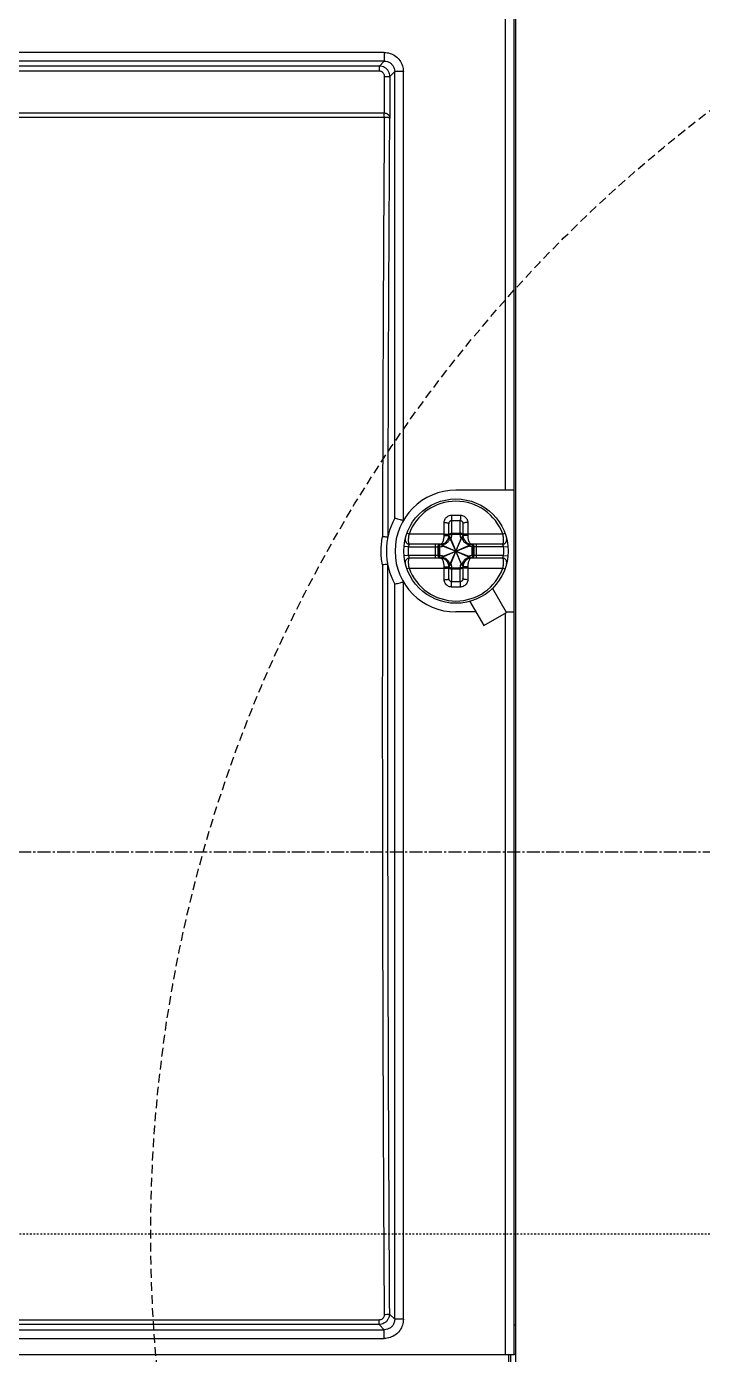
# Model space of a CAD drawing. Header units: millimetres. Extents: x -279 to 279, y -124 to 124.
# Drawn here: x -38.9 to 0, y -40.6 to 35.7 of the extents above; entities that cross this region are included whole.
import ezdxf

# ---------------------------------------------------------------- set-up
doc = ezdxf.new("R2010")
doc.units = ezdxf.units.MM
for name, pattern in [('AXES2', [1.125, 0.75, -0.125, 0.125, -0.125]), ('CENTER2', [1.125, 0.75, -0.125, 0.125, -0.125]), ('HIDDENX2', [0.75, 0.5, -0.25])]:
    doc.linetypes.add(name, pattern=pattern)
doc.layers.add('AXE', color=80, linetype='AXES2')

msp = doc.modelspace()

# ---------------------------------------------------------------- linework, layer by layer
for p, q in [((-10.724, -40.632), (-10.724, 48.022)), ((-10.824, -40.632), (-10.824, 45.567)), ((-11.324, 9.068), (-11.324, 40.168)), ((-18.296, 34.247), (-107.854, 34.247)), ((-18.294, 33.747), (-107.853, 33.747)), ((-18.294, 33.747), (-18.575, 33.466)), ((-18.294, 34.247), (-18.294, 33.747)), ((-18.575, 33.166), (-107.576, 33.166)), ((-18.575, 33.466), (-107.572, 33.466)), ((-18.575, 33.166), (-18.575, 33.466)), ((-18.275, 32.867), (-17.975, 32.867)), ((-18.275, 30.768), (-18.275, 32.867)), ((-17.694, 33.148), (-17.975, 32.867)), ((-17.975, 32.867), (-17.975, 30.468)), ((-17.195, 33.148), (-17.694, 33.148)), ((-17.694, 7.465), (-17.694, 33.148)), ((-17.195, 7.335), (-17.195, 33.145)), ((-108.155, 30.768), (-18.294, 30.768)), ((-18.294, 30.512), (-18.294, 30.768)), ((-18.294, 30.512), (-74.148, 30.512)), ((-17.995, 30.468), (-17.975, 30.468)), ((-10.824, 9.068), (-14.174, 9.068)), ((-17.695, 7.465), (-17.695, 7.464)), ((-14.574, 6.468), (-14.574, 7.141)), ((-14.424, 7.33), (-14.424, 6.598)), ((-13.924, 6.598), (-13.924, 7.33)), ((-13.774, 7.141), (-13.774, 6.468)), ((-16.87, 6.549), (-16.993, 6.594)), ((-14.852, 6.468), (-14.574, 6.468)), ((-14.54, 4.743), (-13.807, 6.393)), ((-13.807, 4.743), (-14.54, 6.393)), ((-14.467, 4.834), (-13.88, 6.301)), ((-13.88, 4.834), (-14.467, 6.301)), ((-13.924, 6.59), (-14.424, 6.59)), ((-14.424, 6.59), (-14.424, 6.528)), ((-13.923, 6.528), (-14.424, 6.528)), ((-13.924, 6.528), (-13.924, 6.59)), ((-13.495, 6.468), (-13.774, 6.468)), ((-11.478, 6.549), (-11.355, 6.594)), ((-16.912, 5.818), (-17.161, 5.841)), ((-16.912, 5.818), (-15.208, 5.818)), ((-15.074, 5.968), (-16.846, 5.968)), ((-15.342, 5.168), (-15.342, 5.968)), ((-15.197, 5.318), (-15.197, 5.818)), ((-15.113, 5.819), (-15.191, 5.819)), ((-15.191, 5.819), (-15.191, 5.317)), ((-15.113, 5.819), (-15.113, 5.317)), ((-14.999, 5.201), (-13.348, 5.935)), ((-14.999, 5.935), (-13.348, 5.201)), ((-14.907, 5.275), (-13.44, 5.861)), ((-14.907, 5.861), (-13.44, 5.275)), ((-11.501, 5.968), (-13.274, 5.968)), ((-13.156, 5.819), (-13.234, 5.819)), ((-13.234, 5.317), (-13.234, 5.819)), ((-13.156, 5.317), (-13.156, 5.819)), ((-13.15, 5.818), (-13.15, 5.318)), ((-11.435, 5.818), (-13.139, 5.818)), ((-13.005, 5.968), (-13.005, 5.168)), ((-11.435, 5.818), (-11.186, 5.841)), ((-16.912, 5.318), (-17.161, 5.295)), ((-16.87, 4.586), (-16.993, 4.542)), ((-15.208, 5.318), (-16.912, 5.318)), ((-15.074, 5.168), (-16.846, 5.168)), ((-15.191, 5.317), (-15.113, 5.317)), ((-14.852, 4.668), (-14.574, 4.668)), ((-14.574, 3.994), (-14.574, 4.668)), ((-14.424, 4.608), (-13.923, 4.608)), ((-14.424, 4.608), (-14.424, 4.545)), ((-13.924, 4.545), (-13.924, 4.608)), ((-13.495, 4.668), (-13.774, 4.668)), ((-13.774, 4.668), (-13.774, 3.994)), ((-11.501, 5.168), (-13.274, 5.168)), ((-13.234, 5.317), (-13.156, 5.317)), ((-11.435, 5.318), (-13.139, 5.318)), ((-11.478, 4.586), (-11.355, 4.542)), ((-11.435, 5.318), (-11.186, 5.295)), ((-14.424, 4.545), (-13.924, 4.545)), ((-14.424, 4.538), (-14.424, 3.806)), ((-13.924, 3.806), (-13.924, 4.538)), ((-17.695, 3.671), (-17.695, 3.671)), ((-17.694, -38.612), (-17.694, 3.671)), ((-17.195, -38.609), (-17.195, 3.801)), ((-11.274, 2.046), (-12.072, 3.428)), ((-13.371, 2.678), (-12.573, 1.296)), ((-13.019, 2.068), (-14.174, 2.068)), ((-12.573, 1.296), (-11.274, 2.046)), ((-11.324, -40.632), (-11.324, 2.017)), ((-11.287, 2.068), (-10.824, 2.068)), ((-18.596, -38.909), (-70.5, -38.909)), ((-18.596, -38.653), (-70.314, -38.653)), ((-18.596, -38.909), (-18.596, -38.653)), ((-18.596, -38.909), (-18.294, -39.211)), ((-17.999, -38.307), (-17.694, -38.612)), ((-17.195, -38.612), (-17.694, -38.612)), ((-10.824, -38.93), (-10.724, -38.93)), ((-107.853, -39.211), (-18.294, -39.211)), ((-107.853, -39.711), (-18.295, -39.711)), ((-115.324, -40.632), (-10.824, -40.632)), ((-11.124, -41.232), (-11.124, -40.632)), ((-11.024, -41.232), (-11.024, -40.632)), ((-10.724, -40.632), (-10.824, -40.632)), ((-10.724, -41.754), (-10.724, -40.632))]:
    msp.add_line(p, q)
at = {"color": 6, "linetype": 'CENTER2', "ltscale": 0.008}
msp.add_line((209.233, -33.719), (-212.949, -33.719), dxfattribs=at)
at = {"color": 3, "linetype": 'ByBlock', "lineweight": -2}
msp.add_lwpolyline([(-10.724, 98.281), (109.276, 98.281), (109.276, -96.719), (-10.724, -96.719)], close=True, dxfattribs=at)
for points in [[(-17.694, 7.465), (-17.695, 7.465), (-17.695, 7.465), (-17.695, 7.465), (-17.695, 7.465), (-17.695, 7.465), (-17.695, 7.465), (-17.695, 7.465), (-17.695, 7.465)], [(-18.096, 6.354), (-18.096, 6.354), (-18.096, 6.354), (-18.096, 6.354), (-18.096, 6.354), (-18.096, 6.354), (-18.096, 6.354), (-18.095, 6.354), (-18.095, 6.355), (-18.095, 6.355)], [(-17.694, 3.671), (-17.695, 3.671), (-17.695, 3.671), (-17.695, 3.671), (-17.695, 3.671), (-17.695, 3.671), (-17.695, 3.671), (-17.695, 3.671), (-17.695, 3.671)]]:
    msp.add_lwpolyline(points)
at = {"color": 4, "linetype": 'HIDDENX2'}
msp.add_circle((49.276, -33.719), 81, dxfattribs=at)
msp.add_circle((-14.174, 5.568), 3)
for centre, radius, start, end in [((-14.174, 5.568), 3.5, 90, -90), ((-14.174, 5.568), 2.869, 20.00374, 159.99626), ((-14.174, 5.568), 4, 151.69761, -151.69761), ((-16.846, 6.218), 0.25, 166.32798, -90), ((-15.074, 6.468), 0.5, -90, 0), ((-13.274, 6.468), 0.5, 180, -90), ((-11.501, 6.218), 0.25, -90, 13.67202), ((-14.174, 5.568), 2.75, 174.78409, -174.78409), ((-14.174, 5.568), 2.75, -5.21591, 5.21591), ((-16.846, 4.918), 0.25, 90, -166.32798), ((-14.174, 5.568), 2.869, -159.99626, -20.00374), ((-15.074, 4.668), 0.5, 0, 90), ((-13.274, 4.668), 0.5, 90, 180), ((-11.501, 4.918), 0.25, -13.67202, 90)]:
    msp.add_arc(centre, radius, start, end)
for points, knots in [([(-18.296, 34.247), (-18.183, 34.247), (-17.952, 34.211), (-17.638, 34.053), (-17.389, 33.803), (-17.23, 33.49), (-17.195, 33.259), (-17.195, 33.145)], [0, 0, 0, 0, 0.340671, 0.687476, 1.036008, 1.382788, 1.724145, 1.724145, 1.724145, 1.724145]), ([(-18.294, 33.747), (-18.232, 33.747), (-18.107, 33.728), (-17.936, 33.642), (-17.8, 33.506), (-17.714, 33.335), (-17.694, 33.209), (-17.694, 33.148)], [0, 0, 0, 0, 0.1847388, 0.3739134, 0.5640053, 0.7532752, 0.9383184, 0.9383184, 0.9383184, 0.9383184]), ([(-17.975, 32.867), (-17.975, 32.914), (-17.987, 33.014), (-18.043, 33.159), (-18.14, 33.29), (-18.27, 33.391), (-18.419, 33.453), (-18.524, 33.466), (-18.575, 33.466)], [0, 0, 0, 0, 0.142156, 0.2977724, 0.4607891, 0.6256137, 0.7868498, 0.9386372, 0.9386372, 0.9386372, 0.9386372]), ([(-18.275, 32.867), (-18.275, 32.89), (-18.281, 32.94), (-18.309, 33.013), (-18.357, 33.079), (-18.423, 33.129), (-18.497, 33.16), (-18.55, 33.166), (-18.575, 33.166)], [0, 0, 0, 0, 0.0711985, 0.1490767, 0.2305917, 0.3129727, 0.3935624, 0.4694722, 0.4694722, 0.4694722, 0.4694722]), ([(-18.288, 30.768), (-18.253, 30.768), (-18.186, 30.756), (-18.101, 30.71), (-18.035, 30.644), (-17.99, 30.562), (-17.977, 30.5), (-17.975, 30.468)], [0, 0, 0, 0, 0.1058897, 0.1979548, 0.2888815, 0.3803438, 0.4759372, 0.4759372, 0.4759372, 0.4759372]), ([(-18.145, 30.728), (-18.1, 30.702), (-18.022, 30.625), (-17.995, 30.52), (-17.995, 30.468)], [0, 0, 0, 0, 0.1552175, 0.3104991, 0.3104991, 0.3104991, 0.3104991]), ([(-18.294, 30.512), (-18.32, 26.506), (-18.363, 18.468), (-18.388, 10.429), (-18.396, 6.396)], [0, 0, 0, 0, 12.016972, 24.11603, 24.11603, 24.11603, 24.11603]), ([(-17.995, 30.468), (-17.999, 30.484), (-18.067, 30.493), (-18.156, 30.51), (-18.246, 30.512), (-18.294, 30.512)], [0, 0, 0, 0, 0.0492563, 0.1595612, 0.3059499, 0.3059499, 0.3059499, 0.3059499]), ([(-17.995, 30.468), (-18.012, 27.801), (-18.042, 22.454), (-18.076, 14.416), (-18.091, 9.045), (-18.096, 6.354)], [0, 0, 0, 0, 8.001775, 16.039848, 24.11434, 24.11434, 24.11434, 24.11434]), ([(-17.694, 7.465), (-17.679, 7.461), (-17.627, 7.448), (-17.521, 7.421), (-17.37, 7.382), (-17.256, 7.351), (-17.195, 7.335)], [0, 0, 0, 0, 0.0469811, 0.1622253, 0.3268584, 0.5162976, 0.5162976, 0.5162976, 0.5162976]), ([(-14.852, 7.21), (-14.852, 7.246), (-14.842, 7.32), (-14.799, 7.422), (-14.731, 7.51), (-14.643, 7.578), (-14.542, 7.62), (-14.47, 7.631), (-14.434, 7.632)], [0, 0, 0, 0, 0.1098057, 0.2199669, 0.3301188, 0.4394918, 0.54796, 0.6552349, 0.6552349, 0.6552349, 0.6552349]), ([(-14.852, 6.549), (-14.852, 6.617), (-14.852, 6.758), (-14.852, 6.978), (-14.852, 7.13), (-14.852, 7.21)], [0, 0, 0, 0, 0.2031864, 0.4228029, 0.6601804, 0.6601804, 0.6601804, 0.6601804]), ([(-14.852, 7.21), (-14.824, 7.21), (-14.77, 7.21), (-14.695, 7.202), (-14.634, 7.187), (-14.592, 7.171), (-14.574, 7.15), (-14.574, 7.141)], [0, 0, 0, 0, 0.0836628, 0.1615778, 0.2259129, 0.271165, 0.2978123, 0.2978123, 0.2978123, 0.2978123]), ([(-14.574, 7.141), (-14.574, 7.157), (-14.57, 7.189), (-14.555, 7.234), (-14.531, 7.273), (-14.499, 7.303), (-14.463, 7.323), (-14.437, 7.329), (-14.424, 7.33)], [0, 0, 0, 0, 0.0478248, 0.0950374, 0.140642, 0.1838674, 0.2247332, 0.2637193, 0.2637193, 0.2637193, 0.2637193]), ([(-14.434, 7.632), (-14.376, 7.633), (-14.26, 7.635), (-14.087, 7.635), (-13.971, 7.633), (-13.913, 7.632)], [0, 0, 0, 0, 0.1736504, 0.3480313, 0.5216824, 0.5216824, 0.5216824, 0.5216824]), ([(-14.434, 7.632), (-14.434, 7.604), (-14.433, 7.546), (-14.431, 7.464), (-14.428, 7.392), (-14.425, 7.348), (-14.424, 7.33)], [0, 0, 0, 0, 0.0855535, 0.1711448, 0.2464505, 0.3023986, 0.3023986, 0.3023986, 0.3023986]), ([(-14.424, 7.33), (-14.368, 7.331), (-14.257, 7.333), (-14.09, 7.333), (-13.979, 7.331), (-13.924, 7.33)], [0, 0, 0, 0, 0.1664766, 0.3334814, 0.5000358, 0.5000358, 0.5000358, 0.5000358]), ([(-13.913, 7.632), (-13.913, 7.604), (-13.914, 7.546), (-13.916, 7.464), (-13.919, 7.392), (-13.922, 7.348), (-13.924, 7.33)], [0, 0, 0, 0, 0.0855532, 0.1711444, 0.2464499, 0.3023976, 0.3023976, 0.3023976, 0.3023976]), ([(-13.924, 7.33), (-13.911, 7.329), (-13.884, 7.323), (-13.848, 7.303), (-13.816, 7.273), (-13.792, 7.234), (-13.777, 7.189), (-13.774, 7.157), (-13.774, 7.141)], [0, 0, 0, 0, 0.0389363, 0.079745, 0.1230044, 0.1686166, 0.2158708, 0.2637194, 0.2637194, 0.2637194, 0.2637194]), ([(-13.913, 7.632), (-13.877, 7.631), (-13.805, 7.62), (-13.704, 7.578), (-13.617, 7.51), (-13.549, 7.422), (-13.505, 7.32), (-13.495, 7.246), (-13.495, 7.21)], [0, 0, 0, 0, 0.1071405, 0.2154647, 0.3249364, 0.4351139, 0.5453754, 0.6552346, 0.6552346, 0.6552346, 0.6552346]), ([(-13.495, 7.21), (-13.523, 7.21), (-13.577, 7.21), (-13.652, 7.202), (-13.713, 7.187), (-13.755, 7.171), (-13.774, 7.15), (-13.774, 7.141)], [0, 0, 0, 0, 0.0836627, 0.1615774, 0.2259123, 0.2711642, 0.2978116, 0.2978116, 0.2978116, 0.2978116]), ([(-13.495, 7.21), (-13.495, 7.13), (-13.495, 6.978), (-13.495, 6.758), (-13.495, 6.617), (-13.495, 6.549)], [0, 0, 0, 0, 0.2381418, 0.4575888, 0.6601804, 0.6601804, 0.6601804, 0.6601804]), ([(-18.399, 4.782), (-18.449, 5.048), (-18.499, 5.589), (-18.447, 6.131), (-18.396, 6.396)], [0, 0, 0, 0, 0.809574, 1.620943, 1.620943, 1.620943, 1.620943]), ([(-18.096, 6.354), (-18.106, 6.365), (-18.167, 6.362), (-18.259, 6.386), (-18.347, 6.391), (-18.396, 6.396)], [0, 0, 0, 0, 0.0458528, 0.1561509, 0.3029327, 0.3029327, 0.3029327, 0.3029327]), ([(-16.87, 6.549), (-16.879, 6.509), (-16.894, 6.429), (-16.909, 6.311), (-16.915, 6.202), (-16.912, 6.108), (-16.899, 6.036), (-16.882, 5.986), (-16.856, 5.968), (-16.846, 5.968)], [0, 0, 0, 0, 0.1235728, 0.2445592, 0.3560264, 0.4513325, 0.5252916, 0.5755898, 0.6074797, 0.6074797, 0.6074797, 0.6074797]), ([(-14.852, 6.549), (-14.927, 6.549), (-15.082, 6.549), (-15.322, 6.549), (-15.582, 6.549), (-15.867, 6.549), (-16.179, 6.549), (-16.516, 6.549), (-16.749, 6.549), (-16.87, 6.549)], [0, 0, 0, 0, 0.226677, 0.462883, 0.720889, 1.006032, 1.318365, 1.65611, 2.01782, 2.01782, 2.01782, 2.01782]), ([(-15.074, 5.968), (-15.056, 5.968), (-15.017, 5.981), (-14.969, 6.026), (-14.928, 6.092), (-14.894, 6.174), (-14.87, 6.267), (-14.855, 6.366), (-14.852, 6.434), (-14.852, 6.468)], [0, 0, 0, 0, 0.0524925, 0.117083, 0.1951302, 0.2843041, 0.3811799, 0.4817579, 0.5846488, 0.5846488, 0.5846488, 0.5846488]), ([(-14.544, 6.393), (-14.542, 6.362), (-14.545, 6.302), (-14.569, 6.219), (-14.604, 6.149), (-14.645, 6.092), (-14.689, 6.047), (-14.734, 6.012), (-14.779, 5.986), (-14.821, 5.966), (-14.864, 5.952), (-14.907, 5.942), (-14.952, 5.937), (-14.983, 5.937), (-14.999, 5.938)], [0, 0, 0, 0, 0.0938287, 0.1793635, 0.2565216, 0.3261378, 0.3893163, 0.4459716, 0.4967598, 0.5432983, 0.5873596, 0.6307739, 0.6753898, 0.7230868, 0.7230868, 0.7230868, 0.7230868]), ([(-14.852, 6.549), (-14.824, 6.55), (-14.77, 6.549), (-14.696, 6.545), (-14.634, 6.536), (-14.597, 6.528), (-14.574, 6.515), (-14.574, 6.509)], [0, 0, 0, 0, 0.0836565, 0.1612525, 0.224407, 0.2666916, 0.2861967, 0.2861967, 0.2861967, 0.2861967]), ([(-14.852, 6.468), (-14.852, 6.482), (-14.852, 6.509), (-14.852, 6.536), (-14.852, 6.549)], [0, 0, 0, 0, 0.04087318, 0.081449, 0.081449, 0.081449, 0.081449]), ([(-14.543, 6.393), (-14.55, 6.393), (-14.561, 6.392), (-14.574, 6.39), (-14.58, 6.385), (-14.581, 6.383)], [0, 0, 0, 0, 0.01982656, 0.03310502, 0.0405854, 0.0405854, 0.0405854, 0.0405854]), ([(-14.574, 6.462), (-14.573, 6.47), (-14.569, 6.48), (-14.562, 6.487), (-14.56, 6.489)], [0, 0, 0, 0, 0.02191237, 0.03052101, 0.03052101, 0.03052101, 0.03052101]), ([(-14.572, 6.485), (-14.57, 6.496), (-14.565, 6.513), (-14.557, 6.528), (-14.553, 6.533)], [0, 0, 0, 0, 0.03428379, 0.05182174, 0.05182174, 0.05182174, 0.05182174]), ([(-14.57, 6.489), (-14.569, 6.493), (-14.566, 6.502), (-14.562, 6.51), (-14.56, 6.514)], [0, 0, 0, 0, 0.01378514, 0.02765049, 0.02765049, 0.02765049, 0.02765049]), ([(-14.553, 6.533), (-14.547, 6.543), (-14.526, 6.566), (-14.481, 6.591), (-14.443, 6.598), (-14.424, 6.598)], [0, 0, 0, 0, 0.0359462, 0.0921698, 0.1504178, 0.1504178, 0.1504178, 0.1504178]), ([(-14.553, 6.526), (-14.551, 6.53), (-14.539, 6.546), (-14.512, 6.568), (-14.47, 6.586), (-14.439, 6.591), (-14.424, 6.59)], [0, 0, 0, 0, 0.0142204, 0.0579784, 0.1035325, 0.1499962, 0.1499962, 0.1499962, 0.1499962]), ([(-14.553, 6.496), (-14.551, 6.498), (-14.538, 6.506), (-14.51, 6.518), (-14.469, 6.526), (-14.439, 6.528), (-14.424, 6.528)], [0, 0, 0, 0, 0.0103374, 0.0465112, 0.0892018, 0.1354947, 0.1354947, 0.1354947, 0.1354947]), ([(-14.467, 6.301), (-14.471, 6.311), (-14.479, 6.33), (-14.493, 6.354), (-14.508, 6.373), (-14.523, 6.387), (-14.535, 6.392), (-14.54, 6.393)], [0, 0, 0, 0, 0.0317573, 0.0600928, 0.0842418, 0.1044154, 0.1210995, 0.1210995, 0.1210995, 0.1210995]), ([(-14.424, 6.528), (-14.424, 6.502), (-14.428, 6.45), (-14.442, 6.374), (-14.458, 6.325), (-14.467, 6.301)], [0, 0, 0, 0, 0.0774682, 0.154588, 0.2314006, 0.2314006, 0.2314006, 0.2314006]), ([(-14.424, 6.598), (-14.424, 6.597), (-14.424, 6.594), (-14.424, 6.592), (-14.424, 6.59)], [0, 0, 0, 0, 0.003688552, 0.007377923, 0.007377923, 0.007377923, 0.007377923]), ([(-13.924, 6.59), (-13.924, 6.592), (-13.924, 6.594), (-13.924, 6.597), (-13.924, 6.598)], [0, 0, 0, 0, 0.003689407, 0.007377939, 0.007377939, 0.007377939, 0.007377939]), ([(-13.794, 6.533), (-13.8, 6.543), (-13.821, 6.566), (-13.866, 6.591), (-13.904, 6.598), (-13.924, 6.598)], [0, 0, 0, 0, 0.0359462, 0.0921698, 0.1504178, 0.1504178, 0.1504178, 0.1504178]), ([(-13.794, 6.527), (-13.797, 6.531), (-13.808, 6.546), (-13.835, 6.568), (-13.877, 6.586), (-13.908, 6.591), (-13.924, 6.59)], [0, 0, 0, 0, 0.0141573, 0.0577532, 0.1031411, 0.1496209, 0.1496209, 0.1496209, 0.1496209]), ([(-13.794, 6.495), (-13.796, 6.497), (-13.809, 6.506), (-13.837, 6.518), (-13.878, 6.526), (-13.908, 6.527), (-13.924, 6.528)], [0, 0, 0, 0, 0.0103421, 0.046671, 0.0894882, 0.1357595, 0.1357595, 0.1357595, 0.1357595]), ([(-13.88, 6.301), (-13.889, 6.325), (-13.905, 6.374), (-13.92, 6.45), (-13.923, 6.502), (-13.923, 6.528)], [0, 0, 0, 0, 0.076826, 0.1539298, 0.2313993, 0.2313993, 0.2313993, 0.2313993]), ([(-13.807, 6.393), (-13.812, 6.392), (-13.824, 6.387), (-13.839, 6.373), (-13.854, 6.354), (-13.868, 6.33), (-13.876, 6.311), (-13.88, 6.301)], [0, 0, 0, 0, 0.0166543, 0.0368369, 0.0609853, 0.0893813, 0.1210997, 0.1210997, 0.1210997, 0.1210997]), ([(-13.348, 5.938), (-13.379, 5.937), (-13.439, 5.94), (-13.521, 5.963), (-13.591, 5.997), (-13.648, 6.038), (-13.693, 6.082), (-13.728, 6.127), (-13.755, 6.171), (-13.775, 6.214), (-13.789, 6.257), (-13.799, 6.301), (-13.804, 6.346), (-13.804, 6.377), (-13.803, 6.393)], [0, 0, 0, 0, 0.09286, 0.1779133, 0.2548012, 0.3242883, 0.3874546, 0.4441567, 0.4950951, 0.5418647, 0.5862252, 0.629993, 0.6749988, 0.7231162, 0.7231162, 0.7231162, 0.7231162]), ([(-13.766, 6.383), (-13.767, 6.385), (-13.773, 6.39), (-13.786, 6.392), (-13.797, 6.393), (-13.803, 6.393)], [0, 0, 0, 0, 0.00743743, 0.02062358, 0.04002973, 0.04002973, 0.04002973, 0.04002973]), ([(-13.775, 6.485), (-13.777, 6.496), (-13.782, 6.513), (-13.79, 6.528), (-13.794, 6.533)], [0, 0, 0, 0, 0.03428379, 0.05182174, 0.05182174, 0.05182174, 0.05182174]), ([(-13.777, 6.489), (-13.778, 6.493), (-13.781, 6.502), (-13.785, 6.511), (-13.787, 6.515)], [0, 0, 0, 0, 0.01365938, 0.02745435, 0.02745435, 0.02745435, 0.02745435]), ([(-13.774, 6.462), (-13.774, 6.47), (-13.778, 6.48), (-13.784, 6.487), (-13.786, 6.489)], [0, 0, 0, 0, 0.0217285, 0.03022503, 0.03022503, 0.03022503, 0.03022503]), ([(-13.495, 6.549), (-13.523, 6.55), (-13.577, 6.549), (-13.651, 6.545), (-13.714, 6.536), (-13.751, 6.528), (-13.774, 6.515), (-13.774, 6.509)], [0, 0, 0, 0, 0.0836553, 0.1612503, 0.2244043, 0.2666891, 0.2861948, 0.2861948, 0.2861948, 0.2861948]), ([(-13.495, 6.549), (-13.495, 6.536), (-13.495, 6.509), (-13.495, 6.482), (-13.495, 6.468)], [0, 0, 0, 0, 0.04057582, 0.081449, 0.081449, 0.081449, 0.081449]), ([(-11.478, 6.549), (-11.583, 6.549), (-11.789, 6.549), (-12.089, 6.549), (-12.369, 6.549), (-12.631, 6.549), (-12.872, 6.549), (-13.093, 6.549), (-13.299, 6.549), (-13.431, 6.549), (-13.495, 6.549)], [0, 0, 0, 0, 0.317355, 0.617063, 0.898371, 1.160025, 1.401105, 1.621632, 1.824629, 2.01782, 2.01782, 2.01782, 2.01782]), ([(-13.495, 6.468), (-13.495, 6.434), (-13.492, 6.366), (-13.477, 6.267), (-13.453, 6.174), (-13.42, 6.092), (-13.378, 6.026), (-13.33, 5.981), (-13.291, 5.968), (-13.274, 5.968)], [0, 0, 0, 0, 0.1028909, 0.2034689, 0.3003448, 0.3895186, 0.4675659, 0.5321559, 0.5846489, 0.5846489, 0.5846489, 0.5846489]), ([(-11.501, 5.968), (-11.491, 5.968), (-11.465, 5.986), (-11.448, 6.036), (-11.436, 6.108), (-11.433, 6.202), (-11.438, 6.311), (-11.453, 6.429), (-11.469, 6.509), (-11.478, 6.549)], [0, 0, 0, 0, 0.0318858, 0.0821635, 0.1560971, 0.2514174, 0.3629358, 0.4839241, 0.6074801, 0.6074801, 0.6074801, 0.6074801]), ([(-16.846, 5.968), (-16.846, 5.967), (-16.848, 5.964), (-16.851, 5.959), (-16.856, 5.951), (-16.863, 5.94), (-16.871, 5.925), (-16.881, 5.905), (-16.892, 5.88), (-16.903, 5.851), (-16.909, 5.829), (-16.912, 5.818)], [0, 0, 0, 0, 0.0039486, 0.0094157, 0.0182851, 0.0310674, 0.0483578, 0.0705441, 0.0977069, 0.1294594, 0.1648516, 0.1648516, 0.1648516, 0.1648516]), ([(-15.208, 5.818), (-15.208, 5.837), (-15.201, 5.876), (-15.172, 5.926), (-15.127, 5.96), (-15.091, 5.968), (-15.074, 5.968)], [0, 0, 0, 0, 0.0583066, 0.1150187, 0.169396, 0.2220596, 0.2220596, 0.2220596, 0.2220596]), ([(-15.208, 5.818), (-15.206, 5.818), (-15.202, 5.818), (-15.199, 5.818), (-15.197, 5.818)], [0, 0, 0, 0, 0.0059425, 0.01055146, 0.01055146, 0.01055146, 0.01055146]), ([(-15.197, 5.818), (-15.197, 5.837), (-15.19, 5.876), (-15.163, 5.92), (-15.138, 5.94), (-15.128, 5.947)], [0, 0, 0, 0, 0.057279, 0.1140206, 0.1515661, 0.1515661, 0.1515661, 0.1515661]), ([(-15.197, 5.818), (-15.196, 5.818), (-15.194, 5.818), (-15.192, 5.818), (-15.191, 5.819)], [0, 0, 0, 0, 0.003170856, 0.006342518, 0.006342518, 0.006342518, 0.006342518]), ([(-15.191, 5.819), (-15.191, 5.834), (-15.187, 5.864), (-15.167, 5.906), (-15.143, 5.932), (-15.126, 5.944), (-15.122, 5.947)], [0, 0, 0, 0, 0.045733, 0.0912046, 0.1362217, 0.1511912, 0.1511912, 0.1511912, 0.1511912]), ([(-15.128, 5.947), (-15.123, 5.95), (-15.105, 5.959), (-15.086, 5.965), (-15.073, 5.967)], [0, 0, 0, 0, 0.01869932, 0.05823713, 0.05823713, 0.05823713, 0.05823713]), ([(-15.122, 5.947), (-15.114, 5.952), (-15.096, 5.961), (-15.077, 5.966), (-15.067, 5.967)], [0, 0, 0, 0, 0.02967942, 0.05925893, 0.05925893, 0.05925893, 0.05925893]), ([(-15.113, 5.819), (-15.114, 5.834), (-15.113, 5.863), (-15.105, 5.904), (-15.093, 5.937), (-15.077, 5.959), (-15.064, 5.966), (-15.059, 5.967)], [0, 0, 0, 0, 0.0458114, 0.0879665, 0.1236543, 0.1515153, 0.1664746, 0.1664746, 0.1664746, 0.1664746]), ([(-15.113, 5.819), (-15.09, 5.82), (-15.043, 5.824), (-14.974, 5.838), (-14.929, 5.853), (-14.907, 5.861)], [0, 0, 0, 0, 0.0707814, 0.1412402, 0.2113736, 0.2113736, 0.2113736, 0.2113736]), ([(-14.999, 5.938), (-14.999, 5.944), (-14.998, 5.956), (-14.995, 5.968), (-14.991, 5.975), (-14.988, 5.975)], [0, 0, 0, 0, 0.01950644, 0.03272134, 0.04016497, 0.04016497, 0.04016497, 0.04016497]), ([(-14.999, 5.935), (-14.998, 5.929), (-14.993, 5.917), (-14.979, 5.902), (-14.959, 5.887), (-14.935, 5.873), (-14.917, 5.865), (-14.907, 5.861)], [0, 0, 0, 0, 0.0167142, 0.0370614, 0.0611929, 0.089436, 0.1210992, 0.1210992, 0.1210992, 0.1210992]), ([(-13.44, 5.861), (-13.43, 5.865), (-13.412, 5.873), (-13.388, 5.888), (-13.368, 5.902), (-13.354, 5.918), (-13.349, 5.929), (-13.348, 5.935)], [0, 0, 0, 0, 0.0317324, 0.0600985, 0.0842445, 0.1044157, 0.1210998, 0.1210998, 0.1210998, 0.1210998]), ([(-13.234, 5.819), (-13.257, 5.82), (-13.304, 5.824), (-13.374, 5.838), (-13.418, 5.853), (-13.44, 5.861)], [0, 0, 0, 0, 0.0707729, 0.1411727, 0.2113666, 0.2113666, 0.2113666, 0.2113666]), ([(-13.359, 5.975), (-13.356, 5.975), (-13.352, 5.968), (-13.349, 5.956), (-13.349, 5.945), (-13.348, 5.938)], [0, 0, 0, 0, 0.00743598, 0.02059398, 0.04016598, 0.04016598, 0.04016598, 0.04016598]), ([(-13.295, 5.968), (-13.287, 5.968), (-13.278, 5.963), (-13.27, 5.957), (-13.268, 5.955)], [0, 0, 0, 0, 0.02169078, 0.03019587, 0.03019587, 0.03019587, 0.03019587]), ([(-13.274, 5.968), (-13.256, 5.968), (-13.22, 5.96), (-13.175, 5.926), (-13.146, 5.876), (-13.139, 5.837), (-13.139, 5.818)], [0, 0, 0, 0, 0.0526637, 0.1070409, 0.163753, 0.2220596, 0.2220596, 0.2220596, 0.2220596]), ([(-13.262, 5.947), (-13.26, 5.945), (-13.252, 5.932), (-13.242, 5.904), (-13.234, 5.863), (-13.233, 5.834), (-13.234, 5.819)], [0, 0, 0, 0, 0.0102006, 0.0458885, 0.0880436, 0.133855, 0.133855, 0.133855, 0.133855]), ([(-13.253, 5.962), (-13.247, 5.96), (-13.236, 5.956), (-13.225, 5.95), (-13.219, 5.947)], [0, 0, 0, 0, 0.01863896, 0.03733829, 0.03733829, 0.03733829, 0.03733829]), ([(-13.225, 5.947), (-13.221, 5.944), (-13.204, 5.932), (-13.18, 5.906), (-13.161, 5.864), (-13.156, 5.834), (-13.156, 5.819)], [0, 0, 0, 0, 0.0149696, 0.0599866, 0.1054583, 0.1511912, 0.1511912, 0.1511912, 0.1511912]), ([(-13.219, 5.947), (-13.209, 5.94), (-13.184, 5.92), (-13.157, 5.876), (-13.15, 5.837), (-13.15, 5.818)], [0, 0, 0, 0, 0.0375455, 0.094287, 0.1515661, 0.1515661, 0.1515661, 0.1515661]), ([(-13.15, 5.818), (-13.151, 5.818), (-13.153, 5.818), (-13.155, 5.818), (-13.156, 5.819)], [0, 0, 0, 0, 0.003170864, 0.006342517, 0.006342517, 0.006342517, 0.006342517]), ([(-13.139, 5.818), (-13.141, 5.818), (-13.145, 5.818), (-13.148, 5.818), (-13.15, 5.818)], [0, 0, 0, 0, 0.00592009, 0.01055163, 0.01055163, 0.01055163, 0.01055163]), ([(-11.435, 5.818), (-11.438, 5.829), (-11.444, 5.851), (-11.455, 5.88), (-11.466, 5.905), (-11.476, 5.925), (-11.484, 5.94), (-11.491, 5.951), (-11.496, 5.959), (-11.499, 5.964), (-11.501, 5.967), (-11.501, 5.968)], [0, 0, 0, 0, 0.0352605, 0.0669405, 0.0940745, 0.116274, 0.1336148, 0.1464625, 0.155371, 0.16099, 0.1648517, 0.1648517, 0.1648517, 0.1648517]), ([(-18.399, 4.782), (-18.405, 1.174), (-18.409, -6.039), (-18.395, -16.846), (-18.359, -27.616), (-18.321, -34.78), (-18.298, -38.351)], [0, 0, 0, 0, 10.824513, 21.640933, 32.420367, 43.133208, 43.133208, 43.133208, 43.133208]), ([(-18.099, 4.798), (-18.102, 4.812), (-18.178, 4.783), (-18.256, 4.8), (-18.349, 4.785), (-18.399, 4.78)], [0, 0, 0, 0, 0.0431041, 0.151609, 0.3004634, 0.3004634, 0.3004634, 0.3004634]), ([(-18.099, 4.798), (-18.105, 1.193), (-18.11, -6.016), (-18.095, -16.815), (-18.06, -27.578), (-18.021, -34.738), (-17.999, -38.307)], [0, 0, 0, 0, 10.815967, 21.625792, 32.397815, 43.105804, 43.105804, 43.105804, 43.105804]), ([(-16.846, 5.168), (-16.856, 5.168), (-16.882, 5.15), (-16.899, 5.1), (-16.912, 5.028), (-16.915, 4.934), (-16.909, 4.825), (-16.894, 4.707), (-16.879, 4.627), (-16.87, 4.586)], [0, 0, 0, 0, 0.0318858, 0.0821635, 0.1560971, 0.2514174, 0.3629358, 0.4839241, 0.6074801, 0.6074801, 0.6074801, 0.6074801]), ([(-16.912, 5.318), (-16.909, 5.306), (-16.903, 5.285), (-16.892, 5.255), (-16.881, 5.231), (-16.871, 5.211), (-16.863, 5.196), (-16.856, 5.185), (-16.851, 5.177), (-16.848, 5.172), (-16.846, 5.169), (-16.846, 5.168)], [0, 0, 0, 0, 0.0353923, 0.0671447, 0.0943075, 0.1164939, 0.1337842, 0.1465665, 0.1554359, 0.1609031, 0.1648516, 0.1648516, 0.1648516, 0.1648516]), ([(-16.87, 4.586), (-16.764, 4.586), (-16.558, 4.586), (-16.259, 4.586), (-15.978, 4.586), (-15.716, 4.586), (-15.475, 4.586), (-15.254, 4.586), (-15.048, 4.586), (-14.916, 4.586), (-14.852, 4.586)], [0, 0, 0, 0, 0.317355, 0.617063, 0.898371, 1.160025, 1.401105, 1.621632, 1.824629, 2.01782, 2.01782, 2.01782, 2.01782]), ([(-15.197, 5.318), (-15.199, 5.318), (-15.202, 5.318), (-15.206, 5.318), (-15.208, 5.318)], [0, 0, 0, 0, 0.00460895, 0.01055146, 0.01055146, 0.01055146, 0.01055146]), ([(-15.208, 5.318), (-15.208, 5.299), (-15.201, 5.26), (-15.172, 5.21), (-15.127, 5.176), (-15.091, 5.168), (-15.074, 5.168)], [0, 0, 0, 0, 0.0583059, 0.1150177, 0.1693952, 0.2220596, 0.2220596, 0.2220596, 0.2220596]), ([(-15.191, 5.317), (-15.192, 5.317), (-15.194, 5.317), (-15.196, 5.318), (-15.197, 5.318)], [0, 0, 0, 0, 0.003171706, 0.006342511, 0.006342511, 0.006342511, 0.006342511]), ([(-15.197, 5.318), (-15.197, 5.299), (-15.19, 5.26), (-15.163, 5.216), (-15.138, 5.196), (-15.128, 5.189)], [0, 0, 0, 0, 0.0572789, 0.1140203, 0.1515658, 0.1515658, 0.1515658, 0.1515658]), ([(-15.191, 5.317), (-15.191, 5.302), (-15.187, 5.272), (-15.167, 5.23), (-15.143, 5.204), (-15.127, 5.192), (-15.122, 5.19)], [0, 0, 0, 0, 0.045665, 0.0910333, 0.13595, 0.1508712, 0.1508712, 0.1508712, 0.1508712]), ([(-15.128, 5.189), (-15.123, 5.186), (-15.105, 5.177), (-15.086, 5.171), (-15.073, 5.169)], [0, 0, 0, 0, 0.01869931, 0.05823716, 0.05823716, 0.05823716, 0.05823716]), ([(-15.122, 5.19), (-15.114, 5.184), (-15.096, 5.175), (-15.077, 5.17), (-15.067, 5.169)], [0, 0, 0, 0, 0.02967141, 0.05921905, 0.05921905, 0.05921905, 0.05921905]), ([(-14.907, 5.275), (-14.94, 5.287), (-15.008, 5.307), (-15.078, 5.316), (-15.113, 5.317)], [0, 0, 0, 0, 0.1053394, 0.2111984, 0.2111984, 0.2111984, 0.2111984]), ([(-15.113, 5.317), (-15.113, 5.302), (-15.113, 5.273), (-15.105, 5.232), (-15.093, 5.199), (-15.077, 5.177), (-15.064, 5.17), (-15.06, 5.169)], [0, 0, 0, 0, 0.0458653, 0.0880909, 0.1238551, 0.1516436, 0.166229, 0.166229, 0.166229, 0.166229]), ([(-14.852, 4.668), (-14.852, 4.702), (-14.855, 4.77), (-14.87, 4.869), (-14.894, 4.962), (-14.928, 5.044), (-14.969, 5.11), (-15.017, 5.155), (-15.056, 5.168), (-15.074, 5.168)], [0, 0, 0, 0, 0.1028909, 0.2034689, 0.3003448, 0.3895186, 0.4675659, 0.5321559, 0.584649, 0.584649, 0.584649, 0.584649]), ([(-14.907, 5.275), (-14.917, 5.271), (-14.935, 5.262), (-14.96, 5.248), (-14.979, 5.234), (-14.993, 5.218), (-14.998, 5.207), (-14.999, 5.201)], [0, 0, 0, 0, 0.0316796, 0.0600381, 0.08418, 0.1044267, 0.1211, 0.1211, 0.1211, 0.1211]), ([(-14.999, 5.198), (-14.968, 5.199), (-14.908, 5.196), (-14.826, 5.173), (-14.756, 5.139), (-14.699, 5.098), (-14.654, 5.053), (-14.619, 5.009), (-14.592, 4.964), (-14.572, 4.921), (-14.558, 4.879), (-14.548, 4.835), (-14.543, 4.79), (-14.543, 4.759), (-14.544, 4.743)], [0, 0, 0, 0, 0.0928686, 0.177922, 0.2548099, 0.3242971, 0.3874633, 0.4441655, 0.4951039, 0.5418735, 0.586234, 0.6300018, 0.6750076, 0.7232211, 0.7232211, 0.7232211, 0.7232211]), ([(-14.988, 5.161), (-14.991, 5.161), (-14.995, 5.167), (-14.998, 5.18), (-14.998, 5.191), (-14.999, 5.198)], [0, 0, 0, 0, 0.00741749, 0.02055169, 0.04016923, 0.04016923, 0.04016923, 0.04016923]), ([(-14.852, 4.586), (-14.852, 4.6), (-14.852, 4.627), (-14.852, 4.654), (-14.852, 4.668)], [0, 0, 0, 0, 0.04057582, 0.081449, 0.081449, 0.081449, 0.081449]), ([(-14.852, 4.586), (-14.824, 4.586), (-14.77, 4.587), (-14.696, 4.591), (-14.634, 4.6), (-14.597, 4.608), (-14.574, 4.621), (-14.574, 4.627)], [0, 0, 0, 0, 0.0836553, 0.1612503, 0.2244043, 0.2666891, 0.2861948, 0.2861948, 0.2861948, 0.2861948]), ([(-14.852, 3.926), (-14.852, 4.006), (-14.852, 4.158), (-14.852, 4.378), (-14.852, 4.519), (-14.852, 4.586)], [0, 0, 0, 0, 0.2380856, 0.457554, 0.6601804, 0.6601804, 0.6601804, 0.6601804]), ([(-14.581, 4.753), (-14.58, 4.751), (-14.574, 4.746), (-14.561, 4.744), (-14.55, 4.743), (-14.544, 4.743)], [0, 0, 0, 0, 0.00743743, 0.02062358, 0.04002972, 0.04002972, 0.04002972, 0.04002972]), ([(-14.574, 4.674), (-14.573, 4.666), (-14.569, 4.656), (-14.563, 4.649), (-14.561, 4.647)], [0, 0, 0, 0, 0.0217285, 0.03022503, 0.03022503, 0.03022503, 0.03022503]), ([(-14.572, 4.651), (-14.57, 4.64), (-14.565, 4.623), (-14.557, 4.608), (-14.553, 4.603)], [0, 0, 0, 0, 0.03428379, 0.05182173, 0.05182173, 0.05182173, 0.05182173]), ([(-14.57, 4.647), (-14.569, 4.642), (-14.566, 4.634), (-14.562, 4.625), (-14.56, 4.621)], [0, 0, 0, 0, 0.01365939, 0.02745435, 0.02745435, 0.02745435, 0.02745435]), ([(-14.553, 4.641), (-14.551, 4.638), (-14.538, 4.63), (-14.51, 4.618), (-14.469, 4.61), (-14.439, 4.609), (-14.424, 4.608)], [0, 0, 0, 0, 0.0103421, 0.046671, 0.0894882, 0.1357595, 0.1357595, 0.1357595, 0.1357595]), ([(-14.553, 4.609), (-14.55, 4.605), (-14.539, 4.59), (-14.512, 4.567), (-14.47, 4.549), (-14.439, 4.545), (-14.424, 4.545)], [0, 0, 0, 0, 0.0141573, 0.0577532, 0.1031411, 0.1496209, 0.1496209, 0.1496209, 0.1496209]), ([(-14.553, 4.603), (-14.547, 4.593), (-14.526, 4.57), (-14.481, 4.544), (-14.443, 4.538), (-14.424, 4.538)], [0, 0, 0, 0, 0.0359462, 0.0921698, 0.1504178, 0.1504178, 0.1504178, 0.1504178]), ([(-14.54, 4.743), (-14.535, 4.744), (-14.523, 4.749), (-14.508, 4.763), (-14.493, 4.782), (-14.479, 4.806), (-14.471, 4.825), (-14.467, 4.834)], [0, 0, 0, 0, 0.0166543, 0.0368369, 0.0609853, 0.0893813, 0.1210997, 0.1210997, 0.1210997, 0.1210997]), ([(-14.467, 4.834), (-14.458, 4.811), (-14.442, 4.762), (-14.428, 4.686), (-14.424, 4.634), (-14.424, 4.608)], [0, 0, 0, 0, 0.076826, 0.1539298, 0.2313993, 0.2313993, 0.2313993, 0.2313993]), ([(-13.794, 4.64), (-13.797, 4.638), (-13.81, 4.63), (-13.837, 4.618), (-13.878, 4.61), (-13.908, 4.608), (-13.924, 4.608)], [0, 0, 0, 0, 0.0103374, 0.0465112, 0.0892018, 0.1354947, 0.1354947, 0.1354947, 0.1354947]), ([(-13.794, 4.61), (-13.797, 4.606), (-13.808, 4.59), (-13.835, 4.568), (-13.877, 4.55), (-13.908, 4.545), (-13.924, 4.545)], [0, 0, 0, 0, 0.0142204, 0.0579784, 0.1035325, 0.1499962, 0.1499962, 0.1499962, 0.1499962]), ([(-13.794, 4.603), (-13.8, 4.593), (-13.821, 4.57), (-13.866, 4.544), (-13.904, 4.538), (-13.924, 4.538)], [0, 0, 0, 0, 0.0359462, 0.0921698, 0.1504178, 0.1504178, 0.1504178, 0.1504178]), ([(-13.923, 4.608), (-13.923, 4.634), (-13.92, 4.686), (-13.905, 4.762), (-13.889, 4.811), (-13.88, 4.834)], [0, 0, 0, 0, 0.0774682, 0.154588, 0.2314006, 0.2314006, 0.2314006, 0.2314006]), ([(-13.88, 4.834), (-13.875, 4.822), (-13.865, 4.8), (-13.847, 4.772), (-13.829, 4.752), (-13.814, 4.744), (-13.807, 4.743)], [0, 0, 0, 0, 0.0391246, 0.0726548, 0.0995837, 0.1209714, 0.1209714, 0.1209714, 0.1209714]), ([(-13.803, 4.743), (-13.805, 4.774), (-13.802, 4.834), (-13.778, 4.917), (-13.744, 4.987), (-13.702, 5.043), (-13.658, 5.089), (-13.613, 5.124), (-13.569, 5.15), (-13.526, 5.17), (-13.483, 5.184), (-13.44, 5.194), (-13.395, 5.199), (-13.364, 5.199), (-13.348, 5.198)], [0, 0, 0, 0, 0.0938219, 0.1793572, 0.2565156, 0.3261314, 0.3893097, 0.4459654, 0.4967539, 0.5432923, 0.5873537, 0.6307681, 0.6753837, 0.7230769, 0.7230769, 0.7230769, 0.7230769]), ([(-13.766, 4.753), (-13.767, 4.751), (-13.773, 4.746), (-13.786, 4.744), (-13.797, 4.743), (-13.803, 4.743)], [0, 0, 0, 0, 0.00742914, 0.02057673, 0.04016399, 0.04016399, 0.04016399, 0.04016399]), ([(-13.775, 4.651), (-13.777, 4.64), (-13.782, 4.623), (-13.79, 4.608), (-13.794, 4.603)], [0, 0, 0, 0, 0.03428379, 0.05182174, 0.05182174, 0.05182174, 0.05182174]), ([(-13.774, 4.674), (-13.774, 4.666), (-13.778, 4.656), (-13.785, 4.649), (-13.787, 4.646)], [0, 0, 0, 0, 0.02191237, 0.03052101, 0.03052101, 0.03052101, 0.03052101]), ([(-13.777, 4.647), (-13.778, 4.643), (-13.781, 4.634), (-13.785, 4.626), (-13.787, 4.622)], [0, 0, 0, 0, 0.01378514, 0.02765049, 0.02765049, 0.02765049, 0.02765049]), ([(-13.495, 4.586), (-13.523, 4.586), (-13.577, 4.587), (-13.651, 4.591), (-13.714, 4.6), (-13.751, 4.608), (-13.774, 4.621), (-13.774, 4.627)], [0, 0, 0, 0, 0.0836565, 0.1612525, 0.224407, 0.2666916, 0.2861967, 0.2861967, 0.2861967, 0.2861967]), ([(-13.274, 5.168), (-13.291, 5.168), (-13.33, 5.155), (-13.378, 5.11), (-13.42, 5.044), (-13.453, 4.962), (-13.477, 4.869), (-13.492, 4.77), (-13.495, 4.702), (-13.495, 4.668)], [0, 0, 0, 0, 0.0524925, 0.117083, 0.1951302, 0.2843041, 0.3811799, 0.4817579, 0.5846488, 0.5846488, 0.5846488, 0.5846488]), ([(-13.495, 4.668), (-13.495, 4.654), (-13.495, 4.627), (-13.495, 4.6), (-13.495, 4.586)], [0, 0, 0, 0, 0.04087318, 0.081449, 0.081449, 0.081449, 0.081449]), ([(-13.495, 4.586), (-13.42, 4.586), (-13.266, 4.586), (-13.025, 4.586), (-12.765, 4.586), (-12.48, 4.586), (-12.169, 4.586), (-11.831, 4.586), (-11.598, 4.586), (-11.478, 4.586)], [0, 0, 0, 0, 0.226677, 0.462883, 0.720889, 1.006032, 1.318365, 1.65611, 2.01782, 2.01782, 2.01782, 2.01782]), ([(-13.495, 4.586), (-13.495, 4.519), (-13.495, 4.378), (-13.495, 4.158), (-13.495, 4.005), (-13.495, 3.926)], [0, 0, 0, 0, 0.2032378, 0.422876, 0.6601804, 0.6601804, 0.6601804, 0.6601804]), ([(-13.234, 5.317), (-13.257, 5.316), (-13.304, 5.312), (-13.374, 5.297), (-13.418, 5.283), (-13.44, 5.275)], [0, 0, 0, 0, 0.0707814, 0.1412402, 0.2113736, 0.2113736, 0.2113736, 0.2113736]), ([(-13.348, 5.201), (-13.349, 5.207), (-13.355, 5.218), (-13.368, 5.234), (-13.388, 5.248), (-13.412, 5.262), (-13.43, 5.271), (-13.44, 5.275)], [0, 0, 0, 0, 0.0167144, 0.0370631, 0.0611946, 0.0894349, 0.1210992, 0.1210992, 0.1210992, 0.1210992]), ([(-13.359, 5.161), (-13.356, 5.161), (-13.352, 5.168), (-13.349, 5.18), (-13.349, 5.191), (-13.348, 5.198)], [0, 0, 0, 0, 0.00744721, 0.02063901, 0.04005219, 0.04005219, 0.04005219, 0.04005219]), ([(-13.234, 5.317), (-13.233, 5.302), (-13.234, 5.273), (-13.242, 5.232), (-13.254, 5.199), (-13.27, 5.177), (-13.283, 5.17), (-13.288, 5.169)], [0, 0, 0, 0, 0.0458114, 0.0879665, 0.1236543, 0.1515153, 0.1664746, 0.1664746, 0.1664746, 0.1664746]), ([(-13.225, 5.189), (-13.233, 5.184), (-13.251, 5.175), (-13.271, 5.17), (-13.28, 5.169)], [0, 0, 0, 0, 0.02967942, 0.05925893, 0.05925893, 0.05925893, 0.05925893]), ([(-13.139, 5.318), (-13.139, 5.299), (-13.146, 5.26), (-13.175, 5.21), (-13.22, 5.176), (-13.256, 5.168), (-13.274, 5.168)], [0, 0, 0, 0, 0.0583066, 0.1150187, 0.169396, 0.2220596, 0.2220596, 0.2220596, 0.2220596]), ([(-13.219, 5.189), (-13.225, 5.186), (-13.242, 5.177), (-13.261, 5.171), (-13.274, 5.169)], [0, 0, 0, 0, 0.01869932, 0.05823713, 0.05823713, 0.05823713, 0.05823713]), ([(-13.156, 5.317), (-13.156, 5.302), (-13.161, 5.272), (-13.18, 5.23), (-13.204, 5.204), (-13.221, 5.192), (-13.225, 5.189)], [0, 0, 0, 0, 0.045733, 0.0912046, 0.1362217, 0.1511912, 0.1511912, 0.1511912, 0.1511912]), ([(-13.15, 5.318), (-13.15, 5.299), (-13.157, 5.26), (-13.184, 5.216), (-13.209, 5.196), (-13.219, 5.189)], [0, 0, 0, 0, 0.057279, 0.1140206, 0.1515661, 0.1515661, 0.1515661, 0.1515661]), ([(-13.15, 5.318), (-13.151, 5.318), (-13.153, 5.317), (-13.155, 5.317), (-13.156, 5.317)], [0, 0, 0, 0, 0.003170856, 0.006342518, 0.006342518, 0.006342518, 0.006342518]), ([(-13.139, 5.318), (-13.141, 5.318), (-13.145, 5.318), (-13.148, 5.318), (-13.15, 5.318)], [0, 0, 0, 0, 0.0059425, 0.01055146, 0.01055146, 0.01055146, 0.01055146]), ([(-11.501, 5.168), (-11.501, 5.169), (-11.499, 5.172), (-11.496, 5.177), (-11.491, 5.185), (-11.484, 5.196), (-11.476, 5.211), (-11.466, 5.231), (-11.455, 5.255), (-11.444, 5.285), (-11.438, 5.306), (-11.435, 5.318)], [0, 0, 0, 0, 0.0039486, 0.0094157, 0.0182851, 0.0310674, 0.0483578, 0.0705441, 0.0977069, 0.1294594, 0.1648516, 0.1648516, 0.1648516, 0.1648516]), ([(-11.478, 4.586), (-11.469, 4.627), (-11.453, 4.707), (-11.438, 4.825), (-11.433, 4.934), (-11.436, 5.028), (-11.448, 5.1), (-11.465, 5.15), (-11.491, 5.168), (-11.501, 5.168)], [0, 0, 0, 0, 0.1235728, 0.2445592, 0.3560264, 0.4513325, 0.5252916, 0.5755898, 0.6074797, 0.6074797, 0.6074797, 0.6074797]), ([(-14.852, 3.926), (-14.824, 3.925), (-14.77, 3.926), (-14.695, 3.934), (-14.634, 3.949), (-14.592, 3.965), (-14.574, 3.986), (-14.574, 3.994)], [0, 0, 0, 0, 0.0836627, 0.1615774, 0.2259123, 0.2711642, 0.2978116, 0.2978116, 0.2978116, 0.2978116]), ([(-14.434, 3.504), (-14.47, 3.505), (-14.542, 3.515), (-14.643, 3.558), (-14.73, 3.625), (-14.798, 3.713), (-14.842, 3.816), (-14.852, 3.89), (-14.852, 3.926)], [0, 0, 0, 0, 0.1071405, 0.2154647, 0.3249364, 0.4351139, 0.5453754, 0.6552346, 0.6552346, 0.6552346, 0.6552346]), ([(-14.424, 3.806), (-14.436, 3.807), (-14.463, 3.812), (-14.499, 3.833), (-14.531, 3.863), (-14.555, 3.902), (-14.57, 3.947), (-14.574, 3.978), (-14.574, 3.994)], [0, 0, 0, 0, 0.0389363, 0.079745, 0.1230044, 0.1686166, 0.2158708, 0.2637194, 0.2637194, 0.2637194, 0.2637194]), ([(-14.424, 4.545), (-14.424, 4.544), (-14.424, 4.542), (-14.424, 4.539), (-14.424, 4.538)], [0, 0, 0, 0, 0.003689407, 0.007377939, 0.007377939, 0.007377939, 0.007377939]), ([(-13.924, 4.538), (-13.924, 4.539), (-13.924, 4.542), (-13.924, 4.544), (-13.924, 4.545)], [0, 0, 0, 0, 0.003688555, 0.007377923, 0.007377923, 0.007377923, 0.007377923]), ([(-13.774, 3.994), (-13.774, 3.978), (-13.777, 3.947), (-13.792, 3.902), (-13.816, 3.863), (-13.848, 3.833), (-13.884, 3.812), (-13.911, 3.807), (-13.924, 3.806)], [0, 0, 0, 0, 0.0478248, 0.0950374, 0.140642, 0.1838674, 0.2247332, 0.2637193, 0.2637193, 0.2637193, 0.2637193]), ([(-13.495, 3.926), (-13.495, 3.89), (-13.505, 3.816), (-13.549, 3.714), (-13.617, 3.626), (-13.704, 3.558), (-13.805, 3.515), (-13.877, 3.505), (-13.913, 3.504)], [0, 0, 0, 0, 0.1098057, 0.2199669, 0.3301188, 0.4394918, 0.54796, 0.6552349, 0.6552349, 0.6552349, 0.6552349]), ([(-13.495, 3.926), (-13.523, 3.925), (-13.577, 3.926), (-13.652, 3.934), (-13.713, 3.949), (-13.755, 3.965), (-13.774, 3.986), (-13.774, 3.994)], [0, 0, 0, 0, 0.0836628, 0.1615778, 0.2259129, 0.271165, 0.2978123, 0.2978123, 0.2978123, 0.2978123]), ([(-17.694, 3.671), (-17.679, 3.675), (-17.627, 3.688), (-17.521, 3.715), (-17.37, 3.754), (-17.256, 3.785), (-17.195, 3.801)], [0, 0, 0, 0, 0.0469811, 0.1622253, 0.3268584, 0.5162976, 0.5162976, 0.5162976, 0.5162976]), ([(-14.434, 3.504), (-14.434, 3.532), (-14.433, 3.589), (-14.431, 3.672), (-14.428, 3.744), (-14.425, 3.787), (-14.424, 3.806)], [0, 0, 0, 0, 0.0855532, 0.1711444, 0.2464499, 0.3023976, 0.3023976, 0.3023976, 0.3023976]), ([(-13.913, 3.504), (-13.971, 3.503), (-14.087, 3.501), (-14.26, 3.501), (-14.376, 3.503), (-14.434, 3.504)], [0, 0, 0, 0, 0.1736511, 0.348032, 0.5216824, 0.5216824, 0.5216824, 0.5216824]), ([(-13.924, 3.806), (-13.979, 3.805), (-14.09, 3.803), (-14.257, 3.803), (-14.368, 3.805), (-14.424, 3.806)], [0, 0, 0, 0, 0.1665544, 0.3335592, 0.5000358, 0.5000358, 0.5000358, 0.5000358]), ([(-13.913, 3.504), (-13.913, 3.532), (-13.914, 3.589), (-13.916, 3.672), (-13.919, 3.744), (-13.922, 3.787), (-13.924, 3.806)], [0, 0, 0, 0, 0.0855535, 0.1711448, 0.2464505, 0.3023986, 0.3023986, 0.3023986, 0.3023986]), ([(-17.999, -38.307), (-17.999, -38.359), (-18.012, -38.465), (-18.074, -38.616), (-18.177, -38.747), (-18.308, -38.842), (-18.452, -38.897), (-18.55, -38.909), (-18.596, -38.909)], [0, 0, 0, 0, 0.1533668, 0.3173185, 0.4837456, 0.6461216, 0.7994541, 0.9391682, 0.9391682, 0.9391682, 0.9391682]), ([(-18.298, -38.351), (-18.298, -38.376), (-18.305, -38.43), (-18.335, -38.506), (-18.387, -38.571), (-18.452, -38.619), (-18.524, -38.647), (-18.573, -38.653), (-18.596, -38.653)], [0, 0, 0, 0, 0.0770827, 0.1592734, 0.2425345, 0.3236983, 0.4003666, 0.4703099, 0.4703099, 0.4703099, 0.4703099]), ([(-17.999, -38.307), (-18.003, -38.323), (-18.071, -38.332), (-18.16, -38.348), (-18.25, -38.35), (-18.298, -38.351)], [0, 0, 0, 0, 0.0490873, 0.1593488, 0.30573, 0.30573, 0.30573, 0.30573]), ([(-17.195, -38.609), (-17.195, -38.723), (-17.23, -38.954), (-17.388, -39.267), (-17.638, -39.517), (-17.951, -39.675), (-18.181, -39.711), (-18.295, -39.711)], [0, 0, 0, 0, 0.341065, 0.687538, 1.035773, 1.382295, 1.722744, 1.722744, 1.722744, 1.722744]), ([(-17.694, -38.612), (-17.694, -38.673), (-17.714, -38.799), (-17.8, -38.97), (-17.936, -39.106), (-18.107, -39.192), (-18.232, -39.211), (-18.294, -39.211)], [0, 0, 0, 0, 0.1850432, 0.3743131, 0.564405, 0.7535797, 0.9383184, 0.9383184, 0.9383184, 0.9383184]), ([(-18.293, -39.711), (-18.293, -39.649), (-18.293, -39.533), (-18.293, -39.382), (-18.294, -39.277), (-18.293, -39.226), (-18.294, -39.211)], [0, 0, 0, 0, 0.1862946, 0.3457605, 0.4554345, 0.4995263, 0.4995263, 0.4995263, 0.4995263])]:
    msp.add_open_spline(points, degree=3, knots=knots)
for points in [[(-18.294, 30.768), (-18.257, 30.768), (-18.219, 30.761), (-18.185, 30.747)], [(-18.185, 30.747), (-18.171, 30.742), (-18.157, 30.735), (-18.145, 30.728)], [(-14.574, 6.462), (-14.573, 6.471), (-14.572, 6.48), (-14.57, 6.489)], [(-14.574, 6.468), (-14.574, 6.474), (-14.573, 6.479), (-14.572, 6.485)], [(-14.56, 6.514), (-14.558, 6.518), (-14.556, 6.522), (-14.553, 6.526)], [(-14.56, 6.489), (-14.558, 6.492), (-14.556, 6.494), (-14.553, 6.496)], [(-14.544, 6.393), (-14.543, 6.393), (-14.541, 6.393), (-14.54, 6.393)], [(-13.803, 6.393), (-13.805, 6.393), (-13.806, 6.393), (-13.807, 6.393)], [(-13.787, 6.515), (-13.789, 6.519), (-13.791, 6.523), (-13.794, 6.527)], [(-13.786, 6.489), (-13.789, 6.491), (-13.791, 6.493), (-13.794, 6.495)], [(-13.774, 6.462), (-13.774, 6.471), (-13.775, 6.48), (-13.777, 6.489)], [(-13.774, 6.468), (-13.774, 6.474), (-13.774, 6.479), (-13.775, 6.485)], [(-15.073, 5.967), (-15.068, 5.968), (-15.063, 5.968), (-15.057, 5.968)], [(-15.067, 5.967), (-15.064, 5.967), (-15.06, 5.968), (-15.057, 5.968)], [(-15.059, 5.967), (-15.059, 5.967), (-15.058, 5.968), (-15.057, 5.968)], [(-15.057, 5.968), (-15.056, 5.968), (-15.054, 5.968), (-15.052, 5.968)], [(-15.057, 5.968), (-15.056, 5.968), (-15.054, 5.968), (-15.052, 5.968)], [(-14.999, 5.938), (-14.999, 5.937), (-14.999, 5.936), (-14.999, 5.935)], [(-13.348, 5.938), (-13.348, 5.937), (-13.348, 5.936), (-13.348, 5.935)], [(-13.295, 5.968), (-13.28, 5.968), (-13.265, 5.965), (-13.252, 5.96)], [(-13.29, 5.968), (-13.284, 5.968), (-13.277, 5.967), (-13.271, 5.966)], [(-13.271, 5.966), (-13.265, 5.965), (-13.259, 5.964), (-13.253, 5.962)], [(-13.268, 5.955), (-13.266, 5.952), (-13.264, 5.95), (-13.262, 5.947)], [(-13.252, 5.96), (-13.242, 5.956), (-13.233, 5.952), (-13.225, 5.947)], [(-15.073, 5.169), (-15.068, 5.168), (-15.063, 5.168), (-15.057, 5.168)], [(-15.067, 5.169), (-15.064, 5.168), (-15.061, 5.168), (-15.057, 5.168)], [(-15.06, 5.169), (-15.059, 5.168), (-15.058, 5.168), (-15.057, 5.168)], [(-15.057, 5.168), (-15.056, 5.168), (-15.054, 5.168), (-15.052, 5.167)], [(-15.057, 5.168), (-15.056, 5.168), (-15.054, 5.168), (-15.052, 5.167)], [(-14.999, 5.201), (-14.999, 5.2), (-14.999, 5.199), (-14.999, 5.198)], [(-14.574, 4.674), (-14.573, 4.665), (-14.572, 4.656), (-14.57, 4.647)], [(-14.574, 4.668), (-14.574, 4.662), (-14.573, 4.657), (-14.572, 4.651)], [(-14.561, 4.647), (-14.558, 4.644), (-14.556, 4.642), (-14.553, 4.641)], [(-14.56, 4.621), (-14.558, 4.617), (-14.556, 4.613), (-14.553, 4.609)], [(-14.544, 4.743), (-14.542, 4.743), (-14.541, 4.743), (-14.54, 4.743)], [(-13.803, 4.743), (-13.805, 4.743), (-13.806, 4.743), (-13.807, 4.743)], [(-13.787, 4.646), (-13.789, 4.644), (-13.791, 4.642), (-13.794, 4.64)], [(-13.787, 4.622), (-13.789, 4.617), (-13.791, 4.613), (-13.794, 4.61)], [(-13.774, 4.674), (-13.774, 4.665), (-13.775, 4.656), (-13.777, 4.647)], [(-13.774, 4.668), (-13.774, 4.662), (-13.774, 4.657), (-13.775, 4.651)], [(-13.348, 5.198), (-13.348, 5.199), (-13.348, 5.2), (-13.348, 5.201)], [(-13.29, 5.168), (-13.291, 5.168), (-13.293, 5.168), (-13.295, 5.167)], [(-13.29, 5.168), (-13.291, 5.168), (-13.293, 5.168), (-13.295, 5.167)], [(-13.274, 5.169), (-13.279, 5.168), (-13.284, 5.168), (-13.29, 5.168)], [(-13.28, 5.169), (-13.283, 5.168), (-13.287, 5.168), (-13.29, 5.168)], [(-13.288, 5.169), (-13.288, 5.168), (-13.289, 5.168), (-13.29, 5.168)]]:
    msp.add_open_spline(points, degree=3)
at = {"layer": 'AXE'}
msp.add_line((-174.352, -11.732), (19.024, -11.732), dxfattribs=at)

doc.saveas('drawing.dxf')
